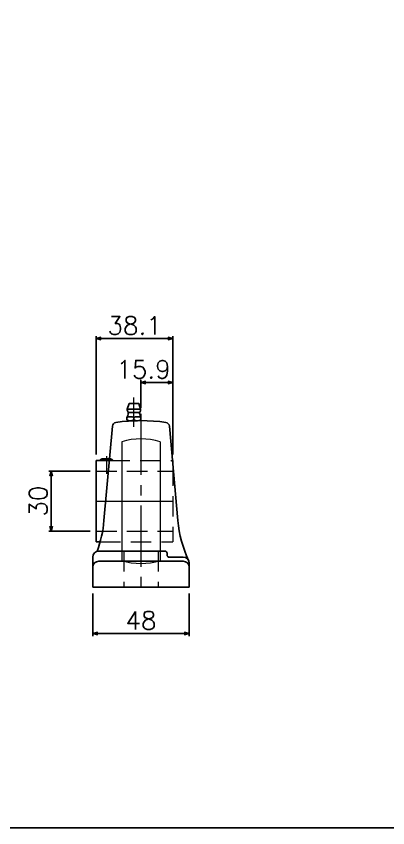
# Model space of a CAD drawing. Header units: millimetres. Extents: x 0 to 7488, y -19 to 4184.
# Drawn here: x 5535.6 to 5720.3, y 2238.1 to 2642.1 of the extents above; entities that cross this region are included whole.
import ezdxf

# ---------------------------------------------------------------- set-up
doc = ezdxf.new("R2010")
doc.units = ezdxf.units.MM
doc.header["$LTSCALE"] = 1.6
doc.header["$PDMODE"] = 99
doc.header["$PDSIZE"] = 1
doc.linetypes.add('CENTER2', pattern=[28.575, 19.05, -3.175, 3.175, -3.175])
doc.linetypes.add('HIDDEN', pattern=[9.525, 6.35, -3.175])
for name, color, linetype, lineweight in [('04_HIDDEN', 2, 'HIDDEN', 13), ('05_CENTER', 4, 'CENTER2', 13), ('08_DIM', 3, 'Continuous', 13)]:
    doc.layers.add(name, color=color, linetype=linetype, lineweight=lineweight)
doc.layers.add('10_DRAFT', color=8, linetype='Continuous', lineweight=0, plot=False)
doc.styles.add('KSS_TXT', font='txt.shx', dxfattribs={"bigfont": 'extfont2.shx'})
doc.dimstyles.new('KSS_DIM', dxfattribs={"dimscale": 4, "dimtxt": 3, "dimasz": 2.5, "dimexe": 1.25, "dimexo": 0.625, "dimtad": 1, "dimdsep": 46, "dimtxsty": 'KSS_TXT', "dimblk": 'OPEN30', "dimcen": 0, "dimazin": 2, "dimtfac": 0.75, "dimtmove": 0, "dimatfit": 3, "dimldrblk": 'OPEN30', "dimfxl": 1.25, "dimtolj": 1, "dimarcsym": 0})

# ---------------------------------------------------------------- blocks, each defined once
blk = doc.blocks.new('_Open30')
at = {"color": 0, "linetype": 'ByBlock', "lineweight": -2}
for p, q in [((-1, 0.27), (0, 0)), ((0, 0), (-1, -0.27)), ((0, 0), (-1, 0))]:
    blk.add_line(p, q, dxfattribs=at)
blk = doc.blocks.new('*D323')
at = {"layer": '08_DIM', "color": 0, "lineweight": -2, "transparency": 16777216}
for p, q in [((5572.42, 2415.71), (5551.79, 2415.71)), ((5553.04, 2413.21), (5553.04, 2388.21)), ((5572.42, 2385.71), (5551.79, 2385.71))]:
    blk.add_line(p, q, dxfattribs=at)
at = {"layer": 'Defpoints', "color": 0, "transparency": 16777216}
for p in [(5575.42, 2415.71), (5553.04, 2385.71), (5575.42, 2385.71)]:
    blk.add_point(p, dxfattribs=at)
at = {"layer": '08_DIM', "color": 0, "lineweight": -2, "transparency": 16777216, "xscale": 2.5, "yscale": 2.5, "zscale": 2.5}
for p, rotation in [((5553.04, 2415.71), 90), ((5553.04, 2385.71), 270)]:
    blk.add_blockref('_Open30', p, dxfattribs=dict(at, rotation=rotation))
at = {"layer": '08_DIM', "color": 0, "transparency": 16777216, "insert": (5546.54, 2400.71), "char_height": 9, "attachment_point": 5, "rotation": 90, "style": 'KSS_TXT'}
blk.add_mtext('\\A1;30', dxfattribs=at)
blk = doc.blocks.new('MUCAP206Jb_1_1_1')
at = {"color": 0}
for p, q in [((-6.8, 88.73), (-5.9, 91.43)), ((-5.9, 91.43), (-1.1, 91.43)), ((-0.2, 88.73), (-1.1, 91.43)), ((-6.8, 88.73), (-0.2, 88.73)), ((-6.3, 86.98), (-0.7, 86.98)), ((-7, 84.56), (-7, 83.3)), ((-5.25, 82.93), (-1.75, 82.93)), ((-3.5, 84.56), (-3.5, 83.3)), ((0, 84.56), (0, 83.3)), ((-18.37, 33.2), (-14.14, 80.26)), ((18.37, 33.2), (14.14, 80.26)), ((-22.2, 63.15), (-22.2, 22.65)), ((-22.2, 63.15), (-15.68, 63.15)), ((-20.2, 63.4), (-19.33, 63.9)), ((-14.2, 63.4), (-20.2, 63.4)), ((-20.2, 63.15), (-20.2, 63.4)), ((-19.65, 63.15), (-19.65, 63.72)), ((-15.07, 63.9), (-19.33, 63.9)), ((-14.2, 63.4), (-15.07, 63.9)), ((-14.75, 63.15), (-14.75, 63.72)), ((-14.2, 63.15), (-14.2, 63.4)), ((15.68, 63.15), (15.9, 63.15)), ((15.9, 63.15), (15.9, 60.65)), ((-22.2, 22.65), (-20.27, 22.65)), ((-21, 18), (12, 18)), ((13, 17), (13, 16)), ((-24, 15), (-24, 0)), ((-21, 13), (21, 13)), ((14, 15), (21, 15)), ((24, 12), (24, 0)), ((-24, 0), (24, 0))]:
    blk.add_line(p, q, dxfattribs=at)
for centre, radius, start, end in [((-3.5, 89.94), 1.59, 69.555, 110.445), ((-5.25, 80.61), 4.32, 66.1022, 113.8978), ((-12.29, 87.35), 6, 332.3723, 353.8983), ((-3.5, 88.73), 3.3, 180, 208.0616), ((-7.12, 86.8), 0.8, 353.8983, 28.0616), ((-1.75, 80.61), 4.32, 66.1022, 113.8978), ((0.12, 86.8), 0.8, 151.9384, 186.1017), ((5.29, 87.35), 6, 186.1017, 207.6277), ((-3.5, 88.73), 3.3, 331.9384, 0), ((-12.15, 80.08), 2, 98.6248, 174.8683), ((0, 0), 83, 81.3752, 98.6248), ((-5.25, 87.25), 4.32, 246.1022, 293.8978), ((-1.75, 87.25), 4.32, 246.1022, 293.8978), ((12.15, 80.08), 2, 5.1317, 81.3752), ((-78.13, 38.57), 60, 339.8449, 354.8683), ((78.13, 38.57), 60, 185.1317, 204.9402), ((-21, 15), 3, 90, 180), ((12, 17), 1, 0, 90), ((-21, 10), 3, 90, 180), ((14, 16), 1, 180, 270), ((21, 12), 3, 0, 90), ((21, 10), 3, 0, 90)]:
    blk.add_arc(centre, radius, start, end, dxfattribs=at)
at = {"layer": '04_HIDDEN', "color": 0}
for p, q in [((-15.68, 63.15), (15.68, 63.15)), ((15.9, 60.65), (15.9, 22.65)), ((-22.2, 57.9), (15.9, 57.9)), ((-22.2, 27.9), (15.9, 27.9)), ((-20.27, 22.65), (15.9, 22.65)), ((-8.5, 18), (-8.5, 0)), ((8.5, 18), (8.5, 0))]:
    blk.add_line(p, q, dxfattribs=at)
at = {"layer": '05_CENTER', "color": 0}
for p, q in [((-3.5, 79.92), (-3.5, 94.53)), ((0, 86.42), (0, 0)), ((-17.2, 65.24), (-17.2, 56.57))]:
    blk.add_line(p, q, dxfattribs=at)
at = {"layer": '10_DRAFT'}
for p, q in [((-9.5, 72.41), (-9.5, 13.39)), ((9.5, 72.41), (9.5, 13.39)), ((-22.2, 42.9), (15.9, 42.9))]:
    blk.add_line(p, q, dxfattribs=at)
for start, end in [(72.1545, 107.8455), (252.1545, 287.8455)]:
    blk.add_arc((0, 42.9), 31, start, end, dxfattribs=at)
blk = doc.blocks.new('*D327')
at = {"layer": '08_DIM', "color": 0, "lineweight": -2, "transparency": 16777216}
for p, q in [((5575.42, 2423.96), (5575.42, 2482.85)), ((5577.92, 2481.6), (5611.02, 2481.6)), ((5613.52, 2423.96), (5613.52, 2482.85))]:
    blk.add_line(p, q, dxfattribs=at)
at = {"layer": 'Defpoints', "color": 0, "transparency": 16777216}
for p in [(5613.52, 2481.6), (5575.42, 2420.96), (5613.52, 2420.96)]:
    blk.add_point(p, dxfattribs=at)
at = {"layer": '08_DIM', "color": 0, "lineweight": -2, "transparency": 16777216, "xscale": 2.5, "yscale": 2.5, "zscale": 2.5, "rotation": 180}
blk.add_blockref('_Open30', (5575.42, 2481.6), dxfattribs=at)
at = {"layer": '08_DIM', "color": 0, "lineweight": -2, "transparency": 16777216, "xscale": 2.5, "yscale": 2.5, "zscale": 2.5}
blk.add_blockref('_Open30', (5613.52, 2481.6), dxfattribs=at)
at = {"layer": '08_DIM', "color": 0, "transparency": 16777216, "insert": (5594.47, 2488.1), "char_height": 9, "attachment_point": 5, "style": 'KSS_TXT'}
blk.add_mtext('\\A1;38.1', dxfattribs=at)
blk = doc.blocks.new('*D328')
at = {"layer": '08_DIM', "color": 0, "lineweight": -2, "transparency": 16777216}
for p, q in [((5597.62, 2447.23), (5597.62, 2461.02)), ((5613.52, 2423.96), (5613.52, 2461.02)), ((5611.02, 2459.77), (5600.12, 2459.77))]:
    blk.add_line(p, q, dxfattribs=at)
at = {"layer": 'Defpoints', "color": 0, "transparency": 16777216}
for p in [(5597.62, 2459.77), (5597.62, 2444.23), (5613.52, 2420.96)]:
    blk.add_point(p, dxfattribs=at)
at = {"layer": '08_DIM', "color": 0, "lineweight": -2, "transparency": 16777216, "xscale": 2.5, "yscale": 2.5, "zscale": 2.5, "rotation": 180}
blk.add_blockref('_Open30', (5597.62, 2459.77), dxfattribs=at)
at = {"layer": '08_DIM', "color": 0, "lineweight": -2, "transparency": 16777216, "xscale": 2.5, "yscale": 2.5, "zscale": 2.5}
blk.add_blockref('_Open30', (5613.52, 2459.77), dxfattribs=at)
at = {"layer": '08_DIM', "color": 0, "transparency": 16777216, "insert": (5598.91, 2466.27), "char_height": 9, "attachment_point": 5, "style": 'KSS_TXT'}
blk.add_mtext('\\A1;15.9', dxfattribs=at)
blk = doc.blocks.new('*D329')
at = {"layer": '08_DIM', "color": 0, "lineweight": -2, "transparency": 16777216}
for p, q in [((5573.62, 2354.81), (5573.62, 2333.56)), ((5621.62, 2354.81), (5621.62, 2333.56)), ((5576.12, 2334.81), (5619.12, 2334.81))]:
    blk.add_line(p, q, dxfattribs=at)
at = {"layer": 'Defpoints', "color": 0, "transparency": 16777216}
for p in [(5573.62, 2357.81), (5621.62, 2357.81), (5621.62, 2334.81)]:
    blk.add_point(p, dxfattribs=at)
at = {"layer": '08_DIM', "color": 0, "lineweight": -2, "transparency": 16777216, "xscale": 2.5, "yscale": 2.5, "zscale": 2.5, "rotation": 180}
blk.add_blockref('_Open30', (5573.62, 2334.81), dxfattribs=at)
at = {"layer": '08_DIM', "color": 0, "lineweight": -2, "transparency": 16777216, "xscale": 2.5, "yscale": 2.5, "zscale": 2.5}
blk.add_blockref('_Open30', (5621.62, 2334.81), dxfattribs=at)
at = {"layer": '08_DIM', "color": 0, "transparency": 16777216, "insert": (5597.62, 2341.31), "char_height": 9, "attachment_point": 5, "style": 'KSS_TXT'}
blk.add_mtext('\\A1;48', dxfattribs=at)

msp = doc.modelspace()

# ---------------------------------------------------------------- linework, layer by layer
at = {"layer": 'Defpoints'}
msp.add_lwpolyline([(3735.637, 2238.127), (6704.223, 2238.127), (6704.223, 3987.002), (3735.637, 3987.002)], close=True, dxfattribs=at)

# ---------------------------------------------------------------- block references
at = {"color": 4}
msp.add_blockref('MUCAP206Jb_1_1_1', (5597.617, 2357.811), dxfattribs=at)

# ---------------------------------------------------------------- dimensions: what is measured, and where the dimension line sits
at = {"layer": '08_DIM'}
for base, p1, p2, picture, middle in [((5613.517, 2481.601), (5575.417, 2420.961), (5613.517, 2420.961), '*D327', (5594.467, 2488.101)), ((5621.617, 2334.808), (5573.617, 2357.811), (5621.617, 2357.811), '*D329', (5597.617, 2341.308))]:
    dim = msp.add_linear_dim(base=base, p1=p1, p2=p2, dimstyle='KSS_DIM', override={"dimscale": 1, "dimtxt": 9, "dimexo": 3, "dimgap": 2}, dxfattribs=at)
    dim.commit()
    dim.dimension.update_dxf_attribs({"geometry": picture, "text_midpoint": middle})
dim = msp.add_linear_dim(base=(5597.617, 2459.768), p1=(5613.517, 2420.961), p2=(5597.617, 2444.232), dimstyle='KSS_DIM', override={"dimscale": 1, "dimtxt": 9, "dimexo": 3, "dimgap": 2, "dimtmove": 2}, dxfattribs=at)
dim.commit()
dim.dimension.update_dxf_attribs({"geometry": '*D328', "text_midpoint": (5598.914, 2466.268), "dimtype": 160})
dim = msp.add_linear_dim(base=(5553.04, 2385.711), p1=(5575.417, 2415.711), p2=(5575.417, 2385.711), angle=90, dimstyle='KSS_DIM', override={"dimscale": 1, "dimtxt": 9, "dimexo": 3, "dimgap": 2}, dxfattribs=at)
dim.commit()
dim.dimension.update_dxf_attribs({"geometry": '*D323', "text_midpoint": (5546.54, 2400.711)})

doc.saveas('drawing.dxf')
